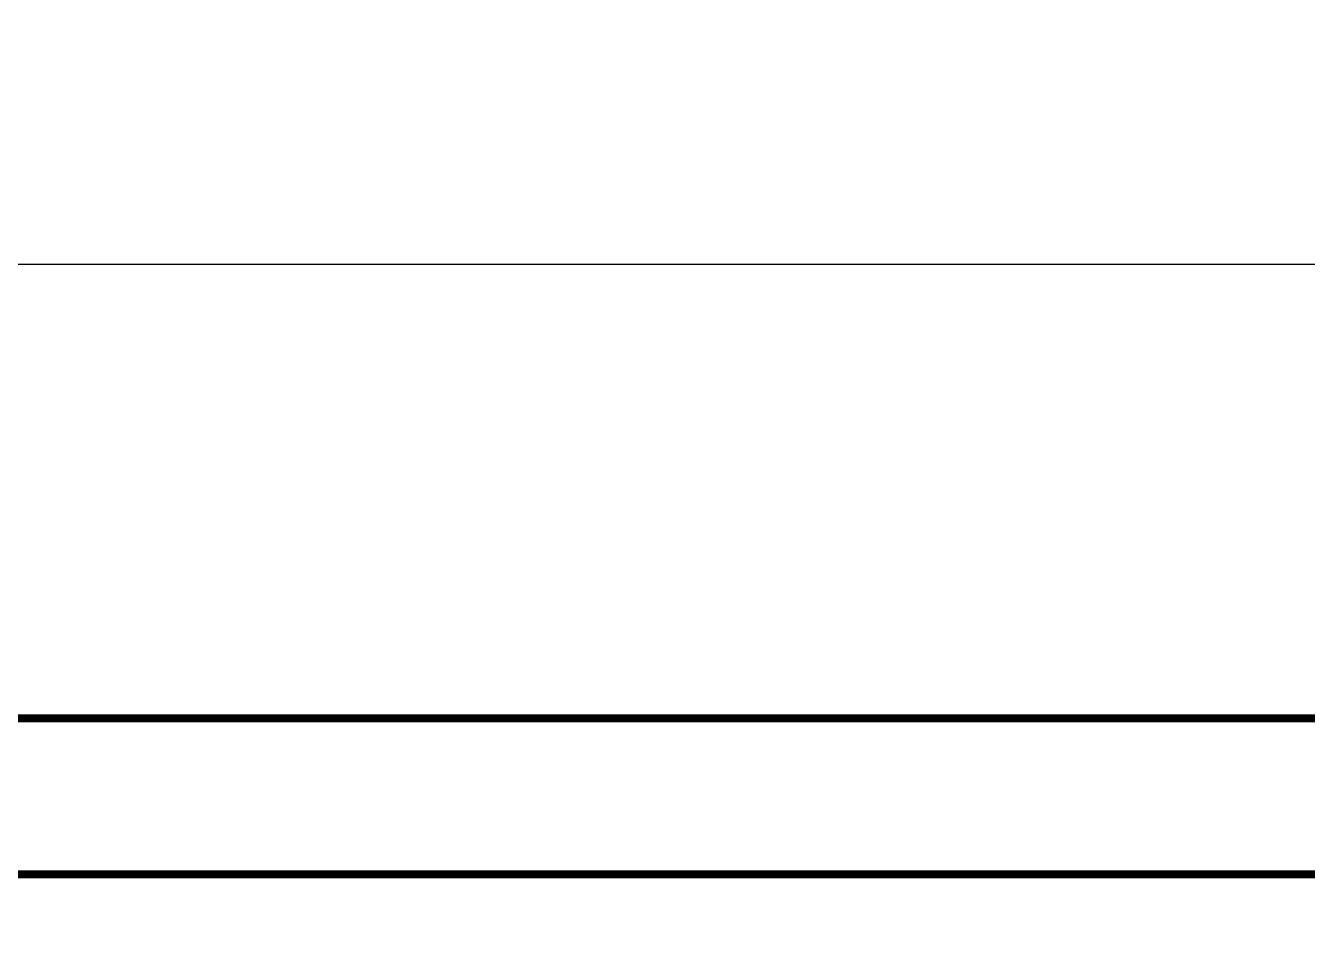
# Model space of a CAD drawing. Extents: x -976302 to -776254, y 5665 to 231437.
# Drawn here: x -794327 to -785291, y 70482 to 77018 of the extents above; entities that cross this region are included whole.
import ezdxf
from ezdxf.enums import TextEntityAlignment as Align

# ---------------------------------------------------------------- set-up
doc = ezdxf.new("R2010")
doc.units = 0
doc.header["$LTSCALE"] = 1000
doc.header["$MEASUREMENT"] = 0
doc.layers.add('0-cxFrame', color=155, linetype='Continuous')
doc.layers.add('暖通', color=7, linetype='Continuous')
doc.layers.add('0-cxText', color=131, linetype='Continuous', lineweight=25)
doc.styles.add('cx_tuming', font='simhei.ttf')
doc.styles.add('cx_tuqian1', font='')
doc.styles.add('黑体', font='simhei.ttf', dxfattribs={"height": 12})
doc.styles.get('cx_tuqian1').set_extended_font_data('SimSun')

# ---------------------------------------------------------------- blocks, each defined once
blk = doc.blocks.new('TK22.A1 L(Dragon)')
at = {"layer": '0-cxFrame', "color": 7, "const_width": 0.5}
blk.add_lwpolyline([(0, 0), (-841, 0), (-841, 594), (0, 594)], close=True, dxfattribs=at)
at = {"layer": '0-cxFrame', "const_width": 0.5}
blk.add_lwpolyline([(-80, 10), (-821, 10), (-821, 584), (-80, 584)], close=True, dxfattribs=at)
at = {"style": '黑体', "flags": 4}
blk.add_attdef('图幅', text='', height=3.3, dxfattribs=at).set_placement((-40, 3), align=Align.RIGHT)
at = {"layer": '0-cxText', "flags": 4}
for tag, height, style, p in [('建设单位', 3.5, 'cx_tuming', (-45, 240)), ('项目名称', 3.5, 'cx_tuming', (-45, 210)), ('子项名称', 3.5, 'cx_tuming', (-45, 180)), ('工程编号', 3.3, 'cx_tuqian1', (-35, 165)), ('图名1', 3.5, 'cx_tuming', (-45, 87)), ('图名2', 3.5, 'cx_tuming', (-45, 79)), ('图名3', 3.5, 'cx_tuming', (-45, 71)), ('出图日期', 3.3, 'cx_tuqian1', (-39, 60)), ('专业', 3.3, 'cx_tuqian1', (-55, 52)), ('版次', 3.3, 'cx_tuqian1', (-20, 44)), ('图号', 3.3, 'cx_tuqian1', (-55, 44))]:
    blk.add_attdef(tag, text='', height=height, dxfattribs=dict(at, style=style)).set_placement(p, align=Align.MIDDLE)
at = {"layer": 'Defpoints', "color": 6, "flags": 4}
for tag, height, style, p in [('tufu', 3.3, '黑体', (-12, 12)), ('dwfname', 4, 'cx_tuqian1', (-80, 3))]:
    blk.add_attdef(tag, text='', height=height, dxfattribs=dict(at, style=style)).set_placement(p, align=Align.RIGHT)

msp = doc.modelspace()

# ---------------------------------------------------------------- linework, layer by layer
at = {"layer": '暖通', "color": 7}
msp.add_line((-785081.3, 75332.8), (-806647.1, 75332.8), dxfattribs=at)

# ---------------------------------------------------------------- block references
at = {"layer": '0-cxFrame', "xscale": 110, "yscale": 110, "zscale": 110}
for p in [(-776281.3, 71032.5), (-776281.3, 5692.5)]:
    msp.add_blockref('TK22.A1 L(Dragon)', p, dxfattribs=at)

doc.saveas('drawing.dxf')
